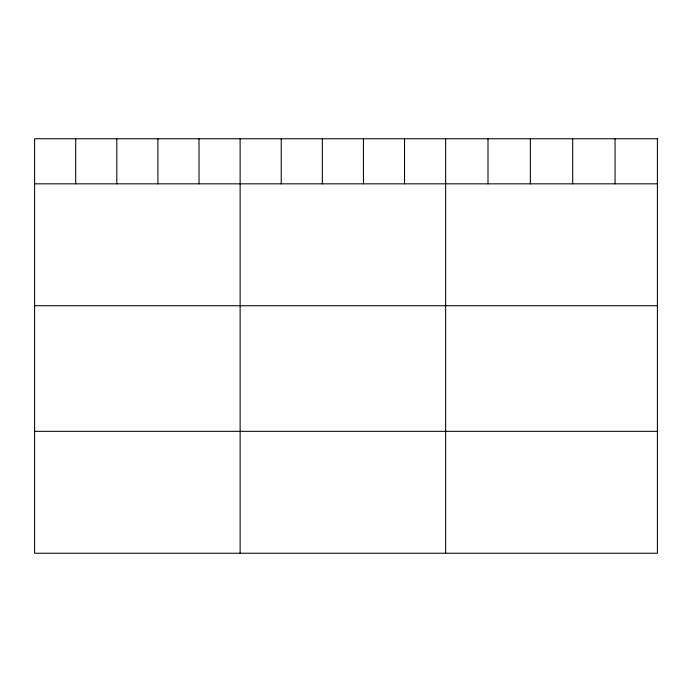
<?xml version="1.0" encoding="UTF-8"?>
<svg xmlns="http://www.w3.org/2000/svg" width="692" height="692" viewBox="0 0 692 692"><rect width="100%" height="100%" fill="white"/><g stroke="black" fill="none" stroke-linecap="round" stroke-linejoin="round"><path stroke-width="1.04" d="M34.6 183.838L657.4 183.838M34.6 305.734L657.4 305.734M34.6 431.332L657.4 431.332M615.05 138.763L615.05 183.838M572.699 138.763L572.699 183.838M530.349 138.763L530.349 183.838M487.998 138.763L487.998 183.838M445.648 138.763L445.648 553.237M404.543 138.763L404.543 183.838M363.438 138.763L363.438 183.838M322.334 138.763L322.334 183.838M281.229 138.763L281.229 183.838M240.124 138.763L240.124 553.237M199.019 138.763L199.019 183.838M157.914 138.763L157.914 183.838M116.81 138.763L116.81 183.838M75.705 138.763L75.705 183.838M657.4 138.763L34.6 138.763L34.6 553.237L657.4 553.237L657.4 138.763"/></g></svg>
